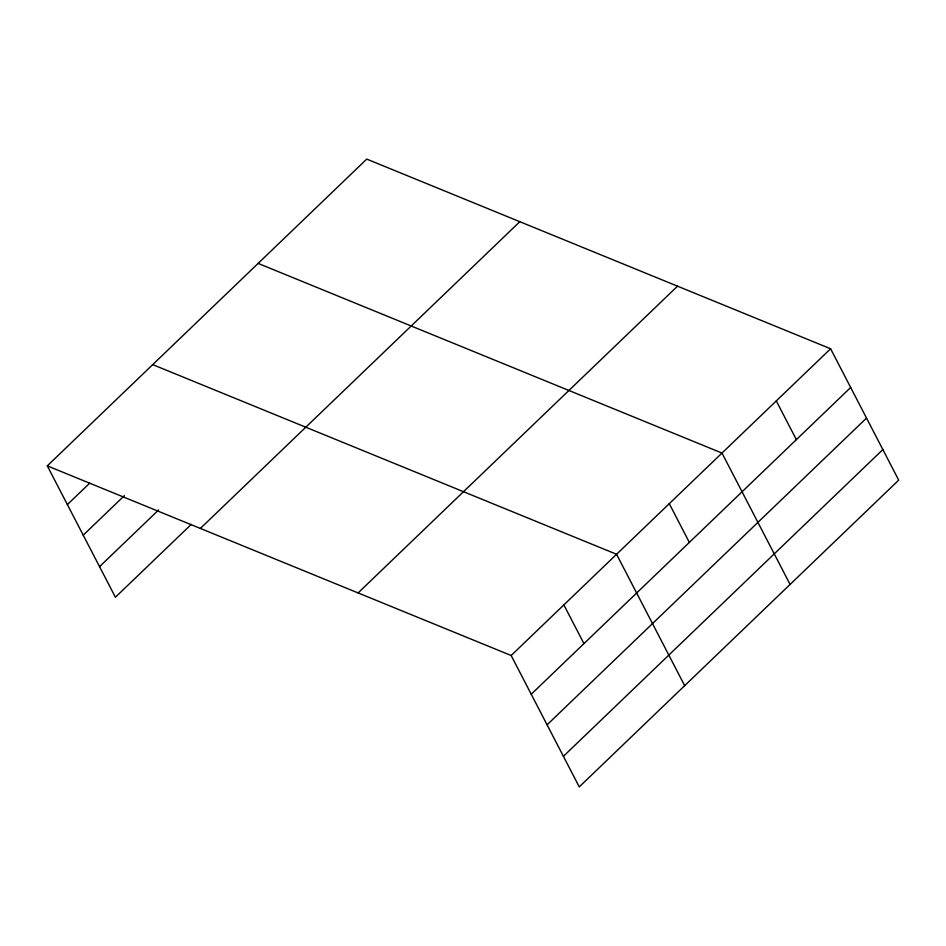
<?xml version="1.0" encoding="UTF-8"?>
<svg xmlns="http://www.w3.org/2000/svg" width="946" height="946" viewBox="0 0 946 946"><rect width="100%" height="100%" fill="white"/><g stroke="black" fill="none" stroke-linecap="round" stroke-linejoin="round"><path stroke-width="1.42" d="M47.3 465.858L366.741 159.105L830.6 348.767L898.7 480.142L579.259 786.895L511.159 655.507L47.3 465.858L115.4 597.233L191.305 524.356M67.379 504.585L89.515 483.323M83.224 535.152L124.34 495.68M99.555 566.654L158.585 509.977M200.375 528.436L519.815 221.695M358.085 592.929L677.525 286.177M511.159 655.507L830.6 348.767M531.226 694.234L850.667 387.493M547.084 724.813L866.524 418.073M563.414 756.315L882.855 449.575M258.128 263.402L721.987 453.063L790.087 584.439M152.72 364.624L616.567 554.285L684.679 685.673M776.288 400.915L796.366 439.642M669.283 503.674L689.35 542.401M563.863 604.896L583.942 643.623"/></g></svg>
